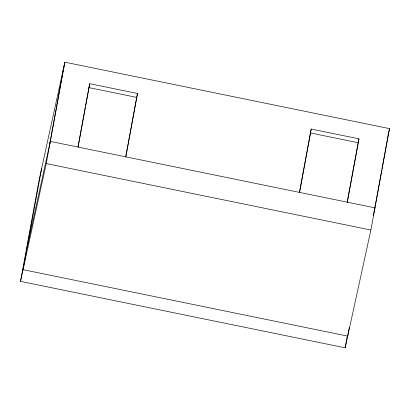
<?xml version="1.0" encoding="UTF-8"?>
<svg xmlns="http://www.w3.org/2000/svg" width="410" height="410" viewBox="0 0 410 410"><rect width="100%" height="100%" fill="white"/><g stroke="black" fill="none" stroke-linecap="round" stroke-linejoin="round"><path stroke-width="0.61" d="M20.5 281.373L39.109 179.97L64.852 62.182L389.5 128.627L370.891 230.03L345.148 347.818L20.5 281.373L46.243 163.58L64.852 62.182M41.666 168.269L23.057 269.667L347.706 336.118L349.325 327.298M49.461 145.299L64.001 66.082M78.054 146.595L85.311 107.066M85.536 105.811L89.728 83.712L137.473 93.48L125.839 156.856M78.1 147.087L89.728 83.712M125.68 156.994L137.473 93.48M299.531 191.926L311.21 129.042L358.95 138.816L347.321 202.191M299.577 192.418L311.21 129.042M347.157 202.325L358.95 138.816M345.148 347.818L347.347 335.857M374.11 211.75L381.725 170.252M381.956 168.997L388.649 132.527M27.127 247.486L50.312 141.399L374.96 207.849L373.29 215.486M388.101 135.023L389.5 128.627M88.878 87.612L136.622 97.385M310.355 132.942L358.099 142.716M46.243 163.58L370.891 230.03"/></g></svg>
